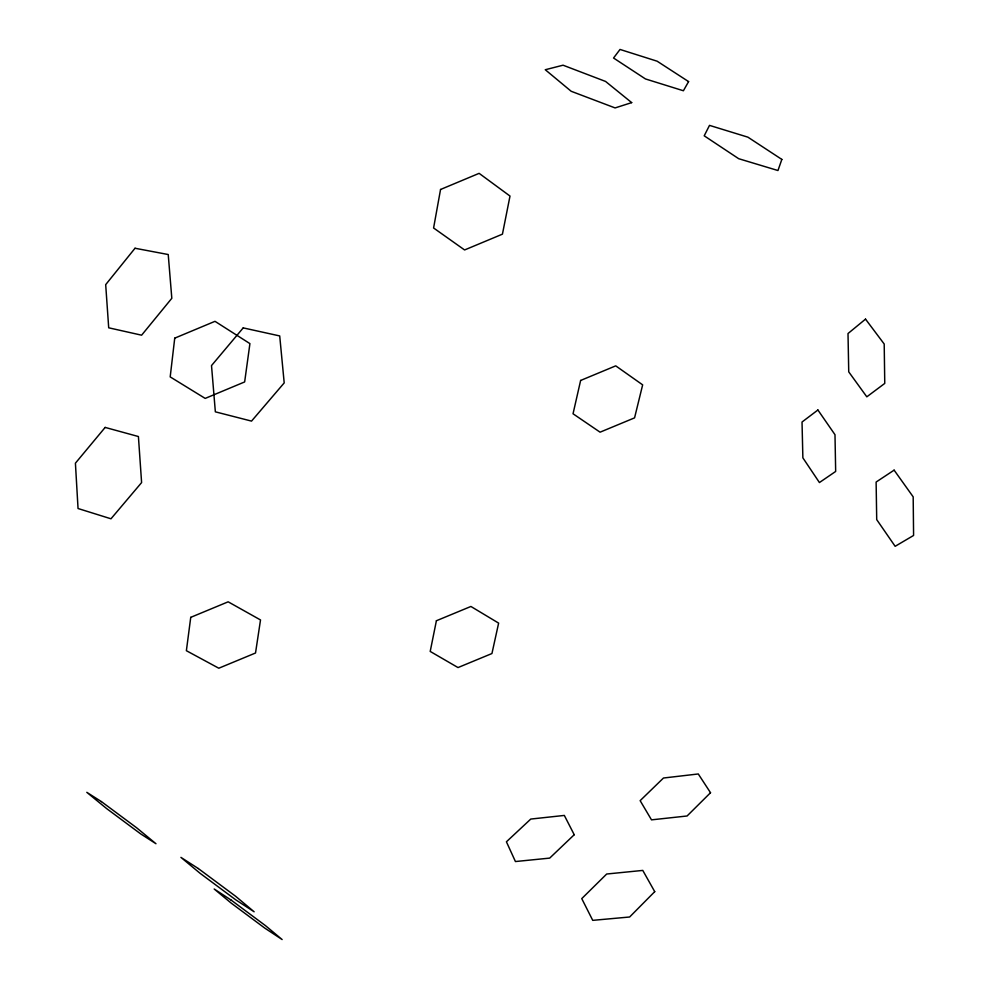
<?xml version="1.0" encoding="UTF-8"?>
<svg xmlns="http://www.w3.org/2000/svg" width="989" height="989" viewBox="0 0 989 989"><rect width="100%" height="100%" fill="white"/><g stroke="black" fill="none" stroke-linecap="round" stroke-linejoin="round"><path stroke-width="1.48" d="M174.732 338.151L170.195 376.896L205.193 398.406L244.654 381.939L249.92 343.616L214.996 321.326L174.732 338.151M190.741 617.346L186.377 650.7L218.792 668.218L255.521 653L260.515 619.955L228.162 601.819L190.741 617.346M440.55 189.48L433.59 227.989L464.595 249.957L502.437 234.158L510.003 196.057L479.121 173.347L440.55 189.48M436.396 620.746L430.203 651.43L458.018 667.563L491.941 653.531L498.629 623.119L470.9 606.467L436.396 620.746M580.63 380.456L573.039 413.773L600.076 432.181L634.567 417.865L642.652 384.857L615.727 365.856L580.63 380.456M781.842 159.414L777.96 170.528L738.709 158.71L704.205 135.814L709.509 125.38L747.894 137.162L781.842 159.414M688.591 81.593L683.399 90.753L645.471 78.947L613.551 58.017L620.029 49.45L657.141 61.207L688.591 81.593M135.023 248.251L105.687 284.647L108.703 327.804L141.612 335.184L171.814 298.295L168.229 254.532L135.023 248.251M105.155 427.421L75.411 463.186L78.044 508.519L110.978 518.792L141.6 482.583L138.411 436.532L105.155 427.421M243.207 327.891L211.51 365.584L215.355 411.832L251.527 421.104L284.202 382.904L279.714 335.939L243.207 327.891M654.73 891.658L629.634 917.001L592.732 920.351L581.755 898.618L606.69 874.016L642.776 870.419L654.73 891.658M710.522 792.721L687.083 815.987L651.504 819.856L640.143 800.657L663.471 778.022L698.283 773.967L710.522 792.721M574.226 834.728L549.699 858.106L515.43 861.543L506.417 841.8L530.772 819.065L564.336 815.431L574.226 834.728M865.523 319.126L848.006 333.54L848.735 371.864L866.809 396.824L884.759 383.411L884.203 344.024L865.523 319.126M817.903 410.002L802.03 422.019L802.87 457.833L819.424 482.545L835.668 471.444L834.988 434.703L817.903 410.002M894.118 470.146L876.118 482.039L876.711 519.621L895.144 546.311L913.589 535.457L913.181 496.861L894.118 470.146M631.687 102.621L615.096 107.925L571.197 91.285L545.273 69.737L563.05 65.2L605.577 81.444L631.687 102.621M101.41 801.609L86.797 792.325L106.651 808.594L140.648 833.863L155.965 843.728L136.593 827.756L101.41 801.609M198.332 868.552L180.925 857.376L200.062 873.287L236.012 900.015L254.136 911.784L235.605 896.257L198.332 868.552M230.87 899.903L214.18 889L231.438 903.303L264.854 928.152L282.137 939.55L265.423 925.605L230.87 899.903"/></g></svg>
